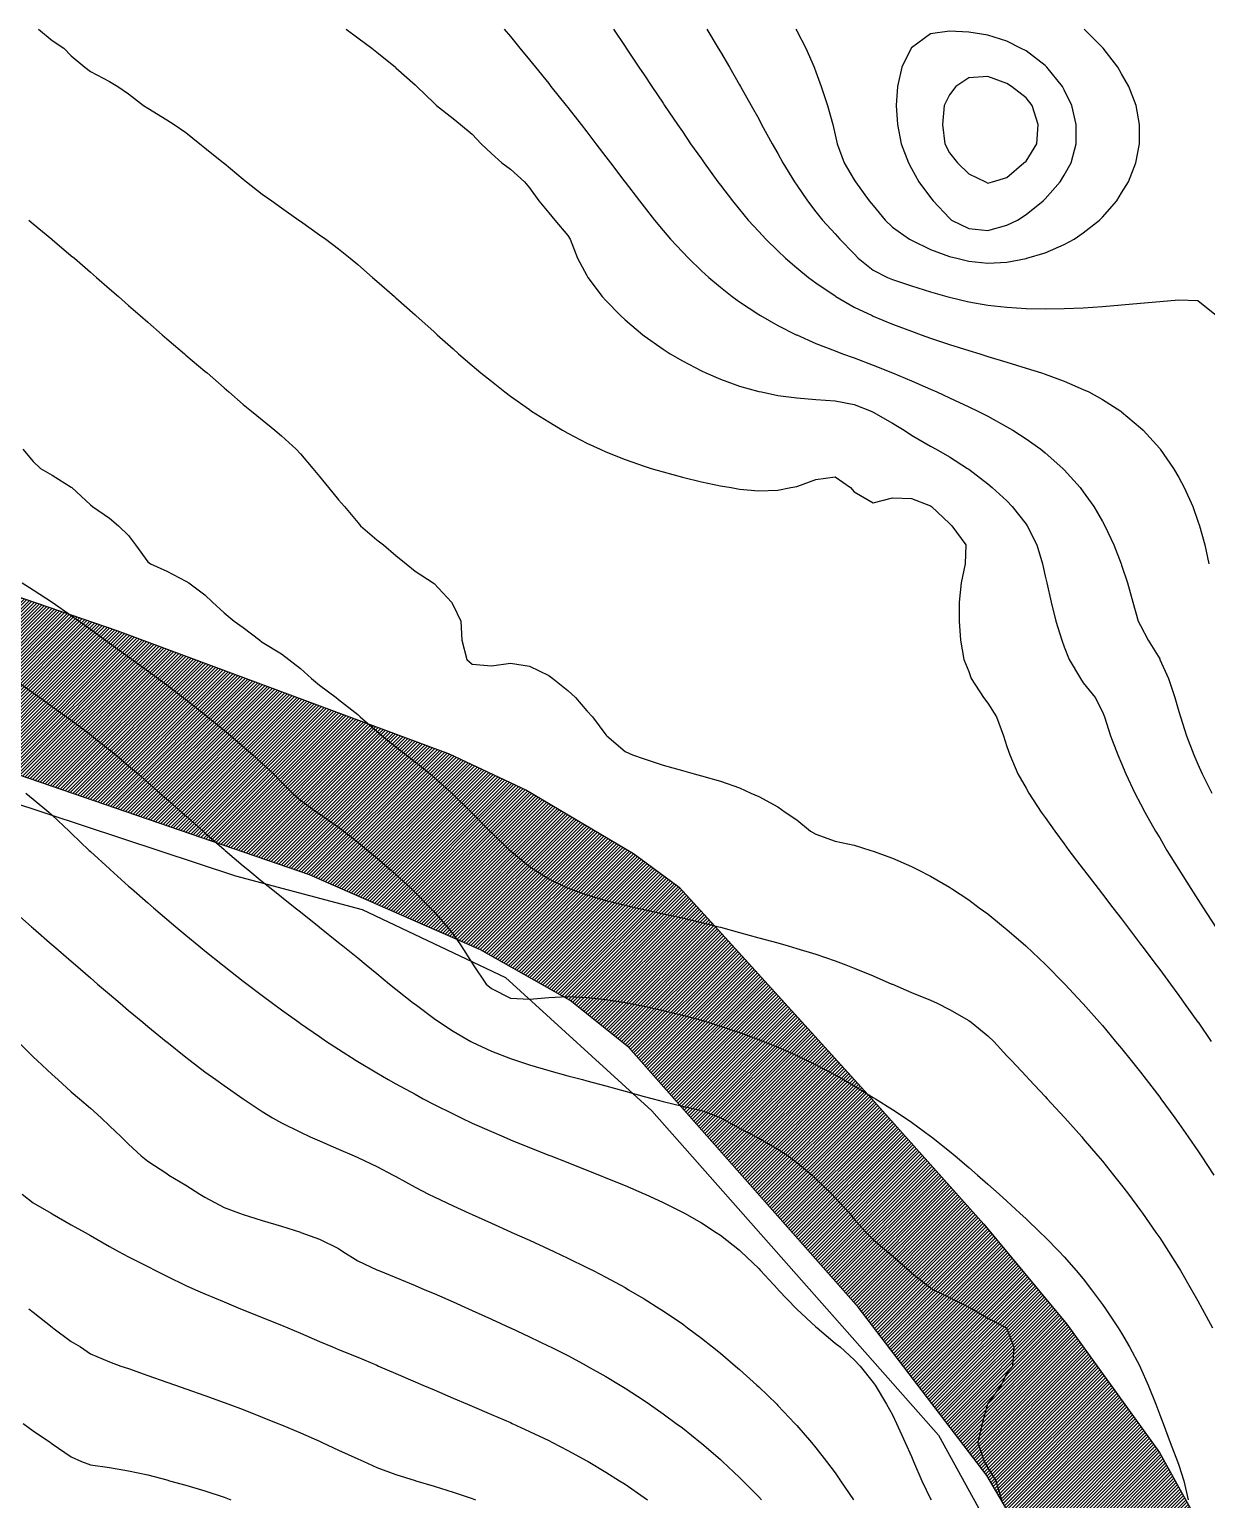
# Model space of a CAD drawing. Extents: x 771911 to 772814, y 1416488 to 1417835.
# Drawn here: x 772406.2 to 772467.9, y 1417389.2 to 1417466.2 of the extents above; entities that cross this region are included whole.
import ezdxf

# ---------------------------------------------------------------- set-up
doc = ezdxf.new("R2010")
doc.units = 0
doc.header["$MEASUREMENT"] = 0
doc.layers.get('0').update_dxf_attribs({"color": 1, "linetype": 'CONTINUOUS'})
for name, color, linetype in [('740', 1, 'CONTINUOUS'), ('740.5', 1, 'CONTINUOUS'), ('741', 1, 'CONTINUOUS'), ('741.5', 1, 'CONTINUOUS'), ('742', 1, 'CONTINUOUS'), ('742.5', 1, 'CONTINUOUS'), ('743', 1, 'CONTINUOUS'), ('743.5', 1, 'CONTINUOUS'), ('744', 1, 'CONTINUOUS'), ('744.5', 1, 'CONTINUOUS'), ('745', 1, 'CONTINUOUS'), ('745.5', 1, 'CONTINUOUS'), ('746', 1, 'CONTINUOUS'), ('746.5', 1, 'CONTINUOUS'), ('747', 1, 'CONTINUOUS'), ('747.5', 1, 'CONTINUOUS'), ('748', 1, 'CONTINUOUS'), ('748.5', 1, 'CONTINUOUS'), ('SyNo_Boundary', 1, 'CONTINUOUS'), ('Tittahalli Kaggalipura Road', 1, 'CONTINUOUS')]:
    doc.layers.add(name, color=color, linetype=linetype)

msp = doc.modelspace()

# ---------------------------------------------------------------- hatches: boundary and pattern name
at = {"linetype": 'Continuous', "true_color": 0x636466}
h = msp.add_hatch(dxfattribs=at)
h.set_pattern_fill('ANSI31', color=251)
h.set_pattern_definition([(45, (0, 0), (-0.088388347648, 0.088388347648), [])])
h.paths.add_polyline_path([(772522.605, 1417283.282), (772520.273, 1417268.563), (772513.114, 1417279.501), (772507.162, 1417290.36), (772496.182, 1417312.844), (772486.465, 1417332.406), (772479.386, 1417347.593), (772470.313, 1417366.576), (772466.387, 1417373.719), (772461.818, 1417381.248), (772456.375, 1417390.468), (772449.656, 1417399.267), (772437.614, 1417412.909), (772434.568, 1417415.352), (772429.862, 1417418.006), (772420.904, 1417421.927), (772398.343, 1417429.679), (772374.455, 1417437.098), (772359.806, 1417442.382), (772345.168, 1417448.5), (772332.329, 1417452.613), (772319.893, 1417455.244), (772313.715, 1417455.758), (772303.998, 1417456.338), (772287.74, 1417456.824), (772255.285, 1417458.783), (772218.122, 1417462.161), (772178.418, 1417465.604), (772169.505, 1417466.022), (772152.388, 1417466.955), (772128.675, 1417467.728), (772108.276, 1417467.309), (772091.77, 1417468.596), (772080.058, 1417470.849), (772055.508, 1417476.286), (772058.208, 1417485.719), (772077.753, 1417481.798), (772085.475, 1417480.049), (772095.609, 1417478.541), (772104.838, 1417477.515), (772109.064, 1417477.107), (772119.071, 1417476.495), (772138.247, 1417476.882), (772157.054, 1417476.624), (772180.381, 1417475.948), (772196.42, 1417474.05), (772223.19, 1417472.055), (772238.634, 1417470.221), (772253.531, 1417468.741), (772279.014, 1417467.358), (772297.901, 1417466.392), (772312.541, 1417465.331), (772322.966, 1417464.397), (772327.535, 1417463.818), (772331.621, 1417462.917), (772335.289, 1417461.856), (772341.466, 1417459.507), (772371.808, 1417447.795), (772390.502, 1417441.682), (772410.82, 1417434.724), (772428.227, 1417428.257), (772432.281, 1417426.358), (772437.88, 1417423.044), (772440.261, 1417421.274), (772442.32, 1417419.022), (772450.493, 1417410.045), (772456.22, 1417403.642), (772460.563, 1417398.398), (772465.422, 1417391.673), (772482.284, 1417361.211), (772490.969, 1417343.088), (772497.404, 1417329.704), (772515.608, 1417294.462), (772521.318, 1417285.453)])

# ---------------------------------------------------------------- linework, layer by layer
at = {"layer": '740', "color": 0, "linetype": 'Continuous'}
msp.add_polyline3d([(772456.674, 1417458.206, 740), (772457.434, 1417458.439, 740), (772458.321, 1417459.206, 740), (772458.434, 1417459.29, 740), (772459.005, 1417460.206, 740), (772459.065, 1417461.206, 740), (772458.748, 1417462.206, 740), (772458.434, 1417462.61, 740), (772457.673, 1417463.206, 740), (772457.434, 1417463.36, 740), (772456.434, 1417463.717, 740), (772455.434, 1417463.659, 740), (772454.752, 1417463.206, 740), (772454.434, 1417462.77, 740), (772454.154, 1417462.206, 740), (772454.056, 1417461.206, 740), (772454.189, 1417460.206, 740), (772454.434, 1417459.727, 740), (772454.847, 1417459.206, 740), (772455.434, 1417458.625, 740), (772456.318, 1417458.206, 740), (772456.434, 1417458.132, 740), (772456.674, 1417458.206, 740)], dxfattribs=at)
at = {"layer": '740.5', "color": 0, "linetype": 'Continuous'}
msp.add_polyline3d([(772457.982, 1417456.206, 740.5), (772458.434, 1417456.498, 740.5), (772459.329, 1417457.206, 740.5), (772459.434, 1417457.315, 740.5), (772460.221, 1417458.206, 740.5), (772460.434, 1417458.562, 740.5), (772460.791, 1417459.206, 740.5), (772461.055, 1417460.206, 740.5), (772461.061, 1417461.206, 740.5), (772460.836, 1417462.206, 740.5), (772460.434, 1417463.024, 740.5), (772460.342, 1417463.206, 740.5), (772459.53, 1417464.206, 740.5), (772459.434, 1417464.3, 740.5), (772458.434, 1417465.062, 740.5), (772458.147, 1417465.206, 740.5), (772457.434, 1417465.576, 740.5), (772456.434, 1417465.892, 740.5), (772455.434, 1417466.051, 740.5), (772454.434, 1417466.097, 740.5), (772453.434, 1417465.962, 740.5), (772452.434, 1417465.228, 740.5), (772452.42, 1417465.206, 740.5), (772451.936, 1417464.206, 740.5), (772451.706, 1417463.206, 740.5), (772451.634, 1417462.206, 740.5), (772451.694, 1417461.206, 740.5), (772451.891, 1417460.206, 740.5), (772452.271, 1417459.206, 740.5), (772452.434, 1417458.912, 740.5), (772452.826, 1417458.206, 740.5), (772453.434, 1417457.385, 740.5), (772453.562, 1417457.206, 740.5), (772454.434, 1417456.299, 740.5), (772454.538, 1417456.206, 740.5), (772455.434, 1417455.769, 740.5), (772456.434, 1417455.669, 740.5), (772457.434, 1417455.937, 740.5), (772457.982, 1417456.206, 740.5)], dxfattribs=at)
at = {"layer": '741', "color": 0, "linetype": 'Continuous'}
for points in [[(772446.381, 1417466.206, 741), (772446.434, 1417466.106, 741), (772446.898, 1417465.206, 741), (772447.338, 1417464.206, 741), (772447.434, 1417463.962, 741), (772447.711, 1417463.206, 741), (772448.029, 1417462.206, 741), (772448.307, 1417461.206, 741), (772448.434, 1417460.677, 741), (772448.543, 1417460.206, 741), (772448.912, 1417459.206, 741), (772449.434, 1417458.314, 741), (772449.501, 1417458.206, 741), (772450.216, 1417457.206, 741), (772450.434, 1417456.965, 741), (772451.065, 1417456.206, 741), (772451.434, 1417455.842, 741), (772452.325, 1417455.206, 741), (772452.434, 1417455.146, 741), (772453.434, 1417454.671, 741), (772454.434, 1417454.297, 741), (772454.814, 1417454.206, 741), (772455.434, 1417454.054, 741), (772456.434, 1417453.958, 741), (772457.434, 1417454.01, 741), (772458.434, 1417454.194, 741), (772458.481, 1417454.206, 741)], [(772458.481, 1417454.206, 741), (772459.434, 1417454.492, 741), (772460.434, 1417454.929, 741), (772460.948, 1417455.206, 741), (772461.434, 1417455.531, 741), (772462.286, 1417456.206, 741), (772462.434, 1417456.362, 741), (772463.182, 1417457.206, 741), (772463.434, 1417457.626, 741), (772463.793, 1417458.206, 741), (772464.184, 1417459.206, 741), (772464.369, 1417460.206, 741), (772464.372, 1417461.206, 741), (772464.196, 1417462.206, 741), (772463.821, 1417463.206, 741), (772463.434, 1417463.86, 741), (772463.244, 1417464.206, 741), (772462.469, 1417465.206, 741), (772462.434, 1417465.244, 741), (772461.485, 1417466.206, 741)]]:
    msp.add_polyline3d(points, dxfattribs=at)
at = {"layer": '741.5', "color": 0, "linetype": 'Continuous'}
msp.add_polyline3d([(772441.715, 1417466.206, 741.5), (772442.314, 1417465.206, 741.5), (772442.434, 1417465.007, 741.5), (772442.902, 1417464.206, 741.5), (772443.434, 1417463.288, 741.5), (772443.479, 1417463.206, 741.5), (772444.037, 1417462.206, 741.5), (772444.434, 1417461.5, 741.5), (772444.588, 1417461.206, 741.5), (772445.134, 1417460.206, 741.5), (772445.434, 1417459.695, 741.5), (772445.696, 1417459.206, 741.5), (772446.307, 1417458.206, 741.5), (772446.434, 1417458.026, 741.5), (772446.982, 1417457.206, 741.5), (772447.434, 1417456.639, 741.5), (772447.773, 1417456.206, 741.5), (772448.434, 1417455.482, 741.5), (772448.684, 1417455.206, 741.5), (772449.434, 1417454.44, 741.5), (772449.651, 1417454.206, 741.5), (772450.434, 1417453.576, 741.5), (772451.181, 1417453.206, 741.5), (772451.434, 1417453.098, 741.5), (772452.434, 1417452.769, 741.5), (772453.434, 1417452.446, 741.5), (772454.29, 1417452.206, 741.5), (772454.434, 1417452.165, 741.5), (772455.434, 1417451.929, 741.5), (772456.434, 1417451.756, 741.5), (772457.434, 1417451.641, 741.5), (772458.434, 1417451.578, 741.5), (772459.434, 1417451.559, 741.5), (772460.434, 1417451.575, 741.5), (772461.434, 1417451.62, 741.5), (772462.434, 1417451.688, 741.5), (772463.434, 1417451.771, 741.5), (772464.434, 1417451.861, 741.5), (772465.434, 1417451.951, 741.5), (772466.434, 1417452.024, 741.5), (772467.434, 1417452.001, 741.5), (772468.403, 1417451.206, 741.5)], dxfattribs=at)
at = {"layer": '742', "color": 0, "linetype": 'Continuous'}
msp.add_polyline3d([(772436.825, 1417466.206, 742), (772437.434, 1417465.298, 742), (772437.493, 1417465.206, 742), (772438.161, 1417464.206, 742), (772438.434, 1417463.806, 742), (772438.832, 1417463.206, 742), (772439.434, 1417462.319, 742), (772439.508, 1417462.206, 742), (772440.183, 1417461.206, 742), (772440.434, 1417460.847, 742), (772440.867, 1417460.206, 742), (772441.434, 1417459.405, 742), (772441.57, 1417459.206, 742), (772442.296, 1417458.206, 742), (772442.434, 1417458.03, 742), (772443.061, 1417457.206, 742), (772443.434, 1417456.76, 742), (772443.889, 1417456.206, 742), (772444.434, 1417455.614, 742), (772444.806, 1417455.206, 742), (772445.434, 1417454.598, 742), (772445.841, 1417454.206, 742), (772446.434, 1417453.704, 742), (772447.035, 1417453.206, 742), (772447.434, 1417452.918, 742), (772448.434, 1417452.233, 742), (772448.474, 1417452.206, 742), (772449.434, 1417451.655, 742), (772450.368, 1417451.206, 742), (772450.434, 1417451.176, 742), (772451.434, 1417450.758, 742), (772452.434, 1417450.383, 742), (772452.944, 1417450.206, 742), (772453.434, 1417450.03, 742), (772454.434, 1417449.692, 742), (772455.434, 1417449.377, 742), (772456.015, 1417449.206, 742), (772456.434, 1417449.072, 742), (772457.434, 1417448.767, 742), (772458.434, 1417448.461, 742), (772459.238, 1417448.206, 742), (772459.434, 1417448.136, 742), (772460.434, 1417447.767, 742), (772461.434, 1417447.342, 742), (772461.724, 1417447.206, 742), (772462.434, 1417446.821, 742), (772463.392, 1417446.206, 742), (772463.434, 1417446.175, 742), (772464.434, 1417445.337, 742), (772464.571, 1417445.206, 742), (772465.434, 1417444.239, 742), (772465.46, 1417444.206, 742), (772466.16, 1417443.206, 742), (772466.434, 1417442.731, 742), (772466.719, 1417442.206, 742), (772467.164, 1417441.206, 742), (772467.434, 1417440.448, 742), (772467.515, 1417440.206, 742), (772467.789, 1417439.206, 742), (772468.002, 1417438.206, 742)], dxfattribs=at)
at = {"layer": '742.5', "color": 0, "linetype": 'Continuous'}
msp.add_polyline3d([(772431.098, 1417466.206, 742.5), (772431.434, 1417465.819, 742.5), (772431.928, 1417465.206, 742.5), (772432.434, 1417464.598, 742.5), (772432.742, 1417464.206, 742.5), (772433.434, 1417463.352, 742.5), (772433.547, 1417463.206, 742.5), (772434.342, 1417462.206, 742.5), (772434.434, 1417462.093, 742.5), (772435.127, 1417461.206, 742.5), (772435.434, 1417460.819, 742.5), (772435.904, 1417460.206, 742.5), (772436.434, 1417459.518, 742.5), (772436.668, 1417459.206, 742.5), (772437.428, 1417458.206, 742.5), (772437.434, 1417458.199, 742.5), (772438.19, 1417457.206, 742.5), (772438.434, 1417456.892, 742.5), (772438.977, 1417456.206, 742.5), (772439.434, 1417455.658, 742.5), (772439.821, 1417455.206, 742.5), (772440.434, 1417454.541, 742.5), (772440.754, 1417454.206, 742.5), (772441.434, 1417453.555, 742.5), (772441.813, 1417453.206, 742.5), (772442.434, 1417452.688, 742.5), (772443.046, 1417452.206, 742.5), (772443.434, 1417451.93, 742.5), (772444.434, 1417451.267, 742.5), (772444.53, 1417451.206, 742.5), (772445.434, 1417450.693, 742.5), (772446.398, 1417450.206, 742.5), (772446.434, 1417450.19, 742.5), (772447.434, 1417449.753, 742.5), (772448.434, 1417449.357, 742.5), (772448.82, 1417449.206, 742.5), (772449.434, 1417448.986, 742.5), (772450.434, 1417448.61, 742.5), (772451.434, 1417448.212, 742.5), (772451.446, 1417448.206, 742.5), (772452.434, 1417447.788, 742.5), (772453.434, 1417447.35, 742.5), (772453.766, 1417447.206, 742.5), (772454.434, 1417446.897, 742.5), (772455.434, 1417446.43, 742.5), (772455.903, 1417446.206, 742.5), (772456.434, 1417445.932, 742.5), (772457.434, 1417445.384, 742.5), (772457.742, 1417445.206, 742.5), (772458.434, 1417444.758, 742.5), (772459.211, 1417444.206, 742.5), (772459.434, 1417444.025, 742.5), (772460.36, 1417443.206, 742.5), (772460.434, 1417443.129, 742.5), (772461.263, 1417442.206, 742.5), (772461.434, 1417441.975, 742.5), (772461.981, 1417441.206, 742.5), (772462.434, 1417440.418, 742.5), (772462.553, 1417440.206, 742.5), (772463.025, 1417439.206, 742.5), (772463.41, 1417438.206, 742.5), (772463.434, 1417438.133, 742.5), (772463.74, 1417437.206, 742.5), (772464.022, 1417436.206, 742.5), (772464.301, 1417435.206, 742.5), (772464.434, 1417434.976, 742.5), (772464.828, 1417434.206, 742.5), (772465.434, 1417433.229, 742.5), (772465.444, 1417433.206, 742.5), (772465.896, 1417432.206, 742.5), (772466.228, 1417431.206, 742.5), (772466.434, 1417430.485, 742.5), (772466.517, 1417430.206, 742.5), (772466.835, 1417429.206, 742.5), (772467.214, 1417428.206, 742.5), (772467.434, 1417427.715, 742.5), (772467.657, 1417427.206, 742.5), (772468.159, 1417426.206, 742.5)], dxfattribs=at)
at = {"layer": '743', "color": 0, "linetype": 'Continuous'}
msp.add_polyline3d([(772422.827, 1417466.206, 743), (772423.434, 1417465.747, 743), (772424.168, 1417465.206, 743), (772424.434, 1417464.999, 743), (772425.412, 1417464.206, 743), (772425.434, 1417464.185, 743), (772426.434, 1417463.293, 743), (772426.534, 1417463.206, 743), (772427.434, 1417462.32, 743), (772427.562, 1417462.206, 743), (772428.434, 1417461.52, 743), (772428.812, 1417461.206, 743), (772429.434, 1417460.706, 743), (772429.898, 1417460.206, 743), (772430.434, 1417459.691, 743), (772430.979, 1417459.206, 743), (772431.434, 1417458.865, 743), (772432.173, 1417458.206, 743), (772432.434, 1417457.896, 743), (772432.914, 1417457.206, 743), (772433.434, 1417456.585, 743), (772433.759, 1417456.206, 743), (772434.434, 1417455.391, 743), (772434.553, 1417455.206, 743), (772434.945, 1417454.206, 743), (772435.434, 1417453.302, 743), (772435.492, 1417453.206, 743), (772436.242, 1417452.206, 743), (772436.434, 1417451.993, 743), (772437.195, 1417451.206, 743), (772437.434, 1417450.989, 743), (772438.363, 1417450.206, 743), (772438.434, 1417450.153, 743), (772439.434, 1417449.441, 743), (772439.8, 1417449.206, 743), (772440.434, 1417448.831, 743), (772441.434, 1417448.313, 743), (772441.665, 1417448.206, 743), (772442.434, 1417447.875, 743), (772443.434, 1417447.518, 743), (772444.434, 1417447.238, 743), (772444.576, 1417447.206, 743), (772445.434, 1417447.027, 743), (772446.434, 1417446.891, 743), (772447.434, 1417446.813, 743), (772448.434, 1417446.735, 743), (772449.434, 1417446.548, 743), (772450.315, 1417446.206, 743), (772450.434, 1417446.156, 743), (772451.434, 1417445.569, 743), (772452.044, 1417445.206, 743), (772452.434, 1417444.943, 743), (772453.434, 1417444.372, 743), (772453.728, 1417444.206, 743), (772454.434, 1417443.807, 743), (772455.369, 1417443.206, 743), (772455.434, 1417443.162, 743), (772456.434, 1417442.401, 743), (772456.668, 1417442.206, 743), (772457.434, 1417441.5, 743), (772457.714, 1417441.206, 743), (772458.434, 1417440.281, 743), (772458.487, 1417440.206, 743), (772458.995, 1417439.206, 743), (772459.29, 1417438.206, 743), (772459.434, 1417437.557, 743), (772459.523, 1417437.206, 743), (772459.749, 1417436.206, 743), (772459.997, 1417435.206, 743), (772460.303, 1417434.206, 743), (772460.434, 1417433.866, 743), (772460.699, 1417433.206, 743), (772461.283, 1417432.206, 743), (772461.434, 1417431.981, 743), (772462.048, 1417431.206, 743), (772462.434, 1417430.457, 743), (772462.539, 1417430.206, 743), (772462.864, 1417429.206, 743), (772463.233, 1417428.206, 743), (772463.434, 1417427.75, 743), (772463.653, 1417427.206, 743), (772464.129, 1417426.206, 743), (772464.434, 1417425.64, 743), (772464.656, 1417425.206, 743), (772465.222, 1417424.206, 743), (772465.434, 1417423.858, 743), (772465.815, 1417423.206, 743), (772466.434, 1417422.211, 743), (772466.436, 1417422.206, 743), (772467.06, 1417421.206, 743), (772467.434, 1417420.633, 743), (772467.702, 1417420.206, 743), (772468.354, 1417419.206, 743)], dxfattribs=at)
at = {"layer": '743.5', "color": 0, "linetype": 'Continuous'}
msp.add_polyline3d([(772406.719, 1417466.206, 743.5), (772407.434, 1417465.617, 743.5), (772408.04, 1417465.206, 743.5), (772408.434, 1417464.802, 743.5), (772409.151, 1417464.206, 743.5), (772409.434, 1417463.992, 743.5), (772410.434, 1417463.47, 743.5), (772410.876, 1417463.206, 743.5), (772411.434, 1417462.809, 743.5), (772412.22, 1417462.206, 743.5), (772412.434, 1417462.064, 743.5), (772413.434, 1417461.448, 743.5), (772413.82, 1417461.206, 743.5), (772414.434, 1417460.789, 743.5), (772415.173, 1417460.206, 743.5), (772415.434, 1417459.997, 743.5), (772416.402, 1417459.206, 743.5), (772416.434, 1417459.181, 743.5), (772417.434, 1417458.345, 743.5), (772417.608, 1417458.206, 743.5), (772418.434, 1417457.566, 743.5), (772418.944, 1417457.206, 743.5), (772419.434, 1417456.849, 743.5), (772420.349, 1417456.206, 743.5), (772420.434, 1417456.145, 743.5), (772421.434, 1417455.437, 743.5), (772421.764, 1417455.206, 743.5), (772422.434, 1417454.708, 743.5), (772423.044, 1417454.206, 743.5), (772423.434, 1417453.875, 743.5), (772424.202, 1417453.206, 743.5), (772424.434, 1417453.007, 743.5), (772425.354, 1417452.206, 743.5), (772425.434, 1417452.137, 743.5), (772426.434, 1417451.248, 743.5), (772426.48, 1417451.206, 743.5), (772427.434, 1417450.35, 743.5), (772427.591, 1417450.206, 743.5), (772428.434, 1417449.461, 743.5), (772428.719, 1417449.206, 743.5), (772429.434, 1417448.594, 743.5), (772429.889, 1417448.206, 743.5), (772430.434, 1417447.766, 743.5), (772431.145, 1417447.206, 743.5), (772431.434, 1417446.992, 743.5), (772432.434, 1417446.281, 743.5), (772432.543, 1417446.206, 743.5), (772433.434, 1417445.635, 743.5), (772434.159, 1417445.206, 743.5), (772434.434, 1417445.053, 743.5), (772435.434, 1417444.533, 743.5), (772436.132, 1417444.206, 743.5), (772436.434, 1417444.072, 743.5), (772437.434, 1417443.67, 743.5), (772438.434, 1417443.323, 743.5), (772438.807, 1417443.206, 743.5), (772439.434, 1417443.018, 743.5), (772440.434, 1417442.75, 743.5), (772441.434, 1417442.51, 743.5), (772442.434, 1417442.295, 743.5), (772442.986, 1417442.206, 743.5), (772443.434, 1417442.126, 743.5), (772444.434, 1417442.039, 743.5), (772445.434, 1417442.069, 743.5), (772446.123, 1417442.206, 743.5), (772446.434, 1417442.262, 743.5), (772447.434, 1417442.618, 743.5), (772448.434, 1417442.763, 743.5), (772449.246, 1417442.206, 743.5), (772449.434, 1417441.98, 743.5), (772450.434, 1417441.394, 743.5), (772451.434, 1417441.672, 743.5), (772452.434, 1417441.629, 743.5), (772453.434, 1417441.246, 743.5), (772453.49, 1417441.206, 743.5), (772454.434, 1417440.319, 743.5), (772454.554, 1417440.206, 743.5), (772455.277, 1417439.206, 743.5), (772455.247, 1417438.206, 743.5), (772455.029, 1417437.206, 743.5), (772454.931, 1417436.206, 743.5), (772454.931, 1417435.206, 743.5), (772454.995, 1417434.206, 743.5), (772455.182, 1417433.206, 743.5), (772455.434, 1417432.571, 743.5), (772455.566, 1417432.206, 743.5), (772456.199, 1417431.206, 743.5), (772456.434, 1417430.916, 743.5), (772456.892, 1417430.206, 743.5), (772457.26, 1417429.206, 743.5), (772457.434, 1417428.648, 743.5), (772457.577, 1417428.206, 743.5), (772458.011, 1417427.206, 743.5), (772458.434, 1417426.468, 743.5), (772458.579, 1417426.206, 743.5), (772459.229, 1417425.206, 743.5), (772459.434, 1417424.93, 743.5), (772459.934, 1417424.206, 743.5), (772460.434, 1417423.548, 743.5), (772460.677, 1417423.206, 743.5), (772461.434, 1417422.22, 743.5), (772461.443, 1417422.206, 743.5), (772462.205, 1417421.206, 743.5), (772462.434, 1417420.921, 743.5), (772462.973, 1417420.206, 743.5), (772463.434, 1417419.619, 743.5), (772463.741, 1417419.206, 743.5), (772464.434, 1417418.304, 743.5), (772464.505, 1417418.206, 743.5), (772465.253, 1417417.206, 743.5), (772465.434, 1417416.97, 743.5), (772465.991, 1417416.206, 743.5), (772466.434, 1417415.609, 743.5), (772466.721, 1417415.206, 743.5), (772467.434, 1417414.216, 743.5), (772467.44, 1417414.206, 743.5), (772468.136, 1417413.206, 743.5)], dxfattribs=at)
at = {"layer": '744', "color": 0, "linetype": 'Continuous'}
msp.add_polyline3d([(772406.205, 1417456.206, 744), (772406.434, 1417456.018, 744), (772407.41, 1417455.206, 744), (772407.434, 1417455.186, 744), (772408.434, 1417454.341, 744), (772408.593, 1417454.206, 744), (772409.434, 1417453.482, 744), (772409.756, 1417453.206, 744), (772410.434, 1417452.61, 744), (772410.899, 1417452.206, 744), (772411.434, 1417451.733, 744), (772412.039, 1417451.206, 744), (772412.434, 1417450.858, 744), (772413.188, 1417450.206, 744), (772413.434, 1417449.993, 744), (772414.354, 1417449.206, 744), (772414.434, 1417449.138, 744), (772415.434, 1417448.298, 744), (772415.542, 1417448.206, 744), (772416.434, 1417447.419, 744), (772416.68, 1417447.206, 744), (772417.434, 1417446.556, 744), (772417.865, 1417446.206, 744), (772418.434, 1417445.748, 744), (772419.091, 1417445.206, 744), (772419.434, 1417444.914, 744), (772420.214, 1417444.206, 744), (772420.434, 1417443.972, 744), (772421.082, 1417443.206, 744), (772421.434, 1417442.773, 744), (772421.91, 1417442.206, 744), (772422.434, 1417441.566, 744), (772422.739, 1417441.206, 744), (772423.434, 1417440.365, 744), (772423.579, 1417440.206, 744), (772424.434, 1417439.466, 744), (772424.792, 1417439.206, 744), (772425.434, 1417438.64, 744), (772425.966, 1417438.206, 744), (772426.434, 1417437.828, 744), (772427.388, 1417437.206, 744), (772427.434, 1417437.178, 744), (772428.353, 1417436.206, 744), (772428.434, 1417436.048, 744), (772428.835, 1417435.206, 744), (772428.89, 1417434.206, 744), (772429.146, 1417433.206, 744), (772429.434, 1417432.952, 744), (772430.434, 1417432.872, 744), (772431.434, 1417433.007, 744), (772432.434, 1417432.85, 744), (772433.434, 1417432.362, 744), (772433.654, 1417432.206, 744), (772434.434, 1417431.582, 744), (772434.845, 1417431.206, 744), (772435.434, 1417430.515, 744), (772435.722, 1417430.206, 744), (772436.434, 1417429.249, 744), (772436.479, 1417429.206, 744), (772437.434, 1417428.388, 744), (772437.819, 1417428.206, 744), (772438.434, 1417427.992, 744), (772439.434, 1417427.669, 744), (772440.434, 1417427.383, 744), (772441.051, 1417427.206, 744), (772441.434, 1417427.116, 744), (772442.434, 1417426.833, 744), (772443.434, 1417426.479, 744), (772444.014, 1417426.206, 744), (772444.434, 1417426.033, 744), (772445.434, 1417425.487, 744), (772445.824, 1417425.206, 744), (772446.434, 1417424.806, 744), (772447.154, 1417424.206, 744), (772447.434, 1417424.054, 744), (772448.434, 1417423.695, 744), (772449.434, 1417423.471, 744), (772450.312, 1417423.206, 744), (772450.434, 1417423.172, 744), (772451.434, 1417422.803, 744), (772452.434, 1417422.364, 744), (772452.745, 1417422.206, 744), (772453.434, 1417421.862, 744), (772454.434, 1417421.277, 744), (772454.538, 1417421.206, 744), (772455.434, 1417420.619, 744), (772455.985, 1417420.206, 744), (772456.434, 1417419.88, 744), (772457.262, 1417419.206, 744), (772457.434, 1417419.07, 744), (772458.419, 1417418.206, 744), (772458.434, 1417418.194, 744), (772459.434, 1417417.251, 744), (772459.477, 1417417.206, 744), (772460.434, 1417416.24, 744), (772460.464, 1417416.206, 744), (772461.395, 1417415.206, 744), (772461.434, 1417415.165, 744), (772462.278, 1417414.206, 744), (772462.434, 1417414.029, 744), (772463.124, 1417413.206, 744), (772463.434, 1417412.837, 744), (772463.94, 1417412.206, 744), (772464.434, 1417411.59, 744), (772464.729, 1417411.206, 744), (772465.434, 1417410.286, 744), (772465.492, 1417410.206, 744), (772466.222, 1417409.206, 744), (772466.434, 1417408.914, 744), (772466.926, 1417408.206, 744), (772467.434, 1417407.469, 744), (772467.608, 1417407.206, 744), (772468.261, 1417406.206, 744)], dxfattribs=at)
at = {"layer": '744.5', "color": 0, "linetype": 'Continuous'}
msp.add_polyline3d([(772405.899, 1417444.206, 744.5), (772406.434, 1417443.558, 744.5), (772406.828, 1417443.206, 744.5), (772407.434, 1417442.849, 744.5), (772408.434, 1417442.223, 744.5), (772408.453, 1417442.206, 744.5), (772409.434, 1417441.296, 744.5), (772409.54, 1417441.206, 744.5), (772410.434, 1417440.597, 744.5), (772410.905, 1417440.206, 744.5), (772411.434, 1417439.688, 744.5), (772411.799, 1417439.206, 744.5), (772412.434, 1417438.308, 744.5), (772412.574, 1417438.206, 744.5), (772413.434, 1417437.832, 744.5), (772414.434, 1417437.302, 744.5), (772414.59, 1417437.206, 744.5), (772415.434, 1417436.591, 744.5), (772415.822, 1417436.206, 744.5), (772416.434, 1417435.649, 744.5), (772416.97, 1417435.206, 744.5), (772417.434, 1417434.869, 744.5), (772418.301, 1417434.206, 744.5), (772418.434, 1417434.11, 744.5), (772419.434, 1417433.498, 744.5), (772419.834, 1417433.206, 744.5), (772420.434, 1417432.721, 744.5), (772421.016, 1417432.206, 744.5), (772421.434, 1417431.858, 744.5), (772422.312, 1417431.206, 744.5), (772422.434, 1417431.111, 744.5), (772423.434, 1417430.321, 744.5), (772423.56, 1417430.206, 744.5), (772424.434, 1417429.451, 744.5), (772424.716, 1417429.206, 744.5), (772425.434, 1417428.619, 744.5), (772425.976, 1417428.206, 744.5), (772426.434, 1417427.842, 744.5), (772427.224, 1417427.206, 744.5), (772427.434, 1417427.029, 744.5), (772428.354, 1417426.206, 744.5), (772428.434, 1417426.133, 744.5), (772429.376, 1417425.206, 744.5), (772429.434, 1417425.151, 744.5), (772430.36, 1417424.206, 744.5), (772430.434, 1417424.134, 744.5), (772431.408, 1417423.206, 744.5), (772431.434, 1417423.183, 744.5), (772432.434, 1417422.363, 744.5), (772432.672, 1417422.206, 744.5), (772433.434, 1417421.709, 744.5), (772434.434, 1417421.236, 744.5), (772434.513, 1417421.206, 744.5), (772435.434, 1417420.872, 744.5), (772436.434, 1417420.586, 744.5), (772437.434, 1417420.337, 744.5), (772437.997, 1417420.206, 744.5), (772438.434, 1417420.107, 744.5), (772439.434, 1417419.888, 744.5), (772440.434, 1417419.67, 744.5), (772441.434, 1417419.438, 744.5), (772442.338, 1417419.206, 744.5), (772442.434, 1417419.182, 744.5), (772443.434, 1417418.91, 744.5), (772444.434, 1417418.634, 744.5), (772445.434, 1417418.361, 744.5), (772445.984, 1417418.206, 744.5), (772446.434, 1417418.075, 744.5), (772447.434, 1417417.764, 744.5), (772448.434, 1417417.42, 744.5), (772449.003, 1417417.206, 744.5), (772449.434, 1417417.041, 744.5), (772450.434, 1417416.631, 744.5), (772451.414, 1417416.206, 744.5), (772451.434, 1417416.198, 744.5), (772452.434, 1417415.766, 744.5), (772453.434, 1417415.372, 744.5), (772453.772, 1417415.206, 744.5), (772454.434, 1417414.881, 744.5), (772455.434, 1417414.295, 744.5), (772455.553, 1417414.206, 744.5), (772456.434, 1417413.492, 744.5), (772456.74, 1417413.206, 744.5), (772457.434, 1417412.457, 744.5), (772457.675, 1417412.206, 744.5), (772458.434, 1417411.39, 744.5), (772458.606, 1417411.206, 744.5), (772459.434, 1417410.324, 744.5), (772459.541, 1417410.206, 744.5), (772460.434, 1417409.237, 744.5), (772460.461, 1417409.206, 744.5), (772461.349, 1417408.206, 744.5), (772461.434, 1417408.111, 744.5), (772462.201, 1417407.206, 744.5), (772462.434, 1417406.931, 744.5), (772463.017, 1417406.206, 744.5), (772463.434, 1417405.684, 744.5), (772463.795, 1417405.206, 744.5), (772464.434, 1417404.352, 744.5), (772464.537, 1417404.206, 744.5), (772465.234, 1417403.206, 744.5), (772465.434, 1417402.913, 744.5), (772465.893, 1417402.206, 744.5), (772466.434, 1417401.349, 744.5), (772466.52, 1417401.206, 744.5), (772467.107, 1417400.206, 744.5), (772467.434, 1417399.629, 744.5), (772467.665, 1417399.206, 744.5), (772468.195, 1417398.206, 744.5)], dxfattribs=at)
at = {"layer": '745', "color": 0, "linetype": 'Continuous'}
msp.add_polyline3d([(772405.852, 1417437.206, 745), (772406.434, 1417436.841, 745), (772407.426, 1417436.206, 745), (772407.434, 1417436.202, 745), (772408.434, 1417435.509, 745), (772408.846, 1417435.206, 745), (772409.434, 1417434.782, 745), (772410.218, 1417434.206, 745), (772410.434, 1417434.05, 745), (772411.434, 1417433.332, 745), (772411.613, 1417433.206, 745), (772412.434, 1417432.611, 745), (772412.984, 1417432.206, 745), (772413.434, 1417431.867, 745), (772414.299, 1417431.206, 745), (772414.434, 1417431.102, 745), (772415.434, 1417430.313, 745), (772415.568, 1417430.206, 745), (772416.434, 1417429.499, 745), (772416.786, 1417429.206, 745), (772417.434, 1417428.651, 745), (772417.943, 1417428.206, 745), (772418.434, 1417427.758, 745), (772419.023, 1417427.206, 745), (772419.434, 1417426.78, 745), (772420.021, 1417426.206, 745), (772420.434, 1417425.828, 745), (772421.299, 1417425.206, 745), (772421.434, 1417425.124, 745), (772422.434, 1417424.417, 745), (772422.707, 1417424.206, 745), (772423.434, 1417423.643, 745), (772423.966, 1417423.206, 745), (772424.434, 1417422.818, 745), (772425.136, 1417422.206, 745), (772425.434, 1417421.943, 745), (772426.225, 1417421.206, 745), (772426.434, 1417421.008, 745), (772427.226, 1417420.206, 745), (772427.434, 1417419.99, 745), (772428.115, 1417419.206, 745), (772428.434, 1417418.819, 745), (772428.856, 1417418.206, 745), (772429.434, 1417417.306, 745), (772429.478, 1417417.206, 745), (772430.152, 1417416.206, 745), (772430.434, 1417415.97, 745), (772431.434, 1417415.468, 745), (772432.434, 1417415.412, 745), (772433.434, 1417415.505, 745), (772434.434, 1417415.548, 745), (772435.434, 1417415.507, 745), (772436.434, 1417415.398, 745), (772437.434, 1417415.242, 745), (772437.618, 1417415.206, 745), (772438.434, 1417415.051, 745), (772439.434, 1417414.831, 745), (772440.434, 1417414.583, 745), (772441.434, 1417414.309, 745), (772441.774, 1417414.206, 745), (772442.434, 1417414.008, 745), (772443.434, 1417413.676, 745), (772444.434, 1417413.308, 745), (772444.691, 1417413.206, 745), (772445.434, 1417412.905, 745), (772446.434, 1417412.462, 745), (772446.969, 1417412.206, 745), (772447.434, 1417411.977, 745), (772448.434, 1417411.449, 745), (772448.868, 1417411.206, 745), (772449.434, 1417410.878, 745), (772450.434, 1417410.273, 745), (772450.543, 1417410.206, 745), (772451.434, 1417409.637, 745), (772452.096, 1417409.206, 745), (772452.434, 1417408.972, 745), (772453.434, 1417408.247, 745), (772453.486, 1417408.206, 745), (772454.434, 1417407.454, 745), (772454.727, 1417407.206, 745), (772455.434, 1417406.611, 745), (772455.894, 1417406.206, 745), (772456.434, 1417405.738, 745), (772457.021, 1417405.206, 745), (772457.434, 1417404.842, 745), (772458.117, 1417404.206, 745), (772458.434, 1417403.921, 745), (772459.172, 1417403.206, 745), (772459.434, 1417402.96, 745), (772460.162, 1417402.206, 745), (772460.434, 1417401.926, 745), (772461.063, 1417401.206, 745), (772461.434, 1417400.766, 745), (772461.868, 1417400.206, 745), (772462.434, 1417399.432, 745), (772462.59, 1417399.206, 745), (772463.252, 1417398.206, 745), (772463.434, 1417397.921, 745), (772463.86, 1417397.206, 745), (772464.389, 1417396.206, 745), (772464.434, 1417396.105, 745), (772464.838, 1417395.206, 745), (772465.228, 1417394.206, 745), (772465.434, 1417393.657, 745), (772465.608, 1417393.206, 745), (772465.985, 1417392.206, 745), (772466.369, 1417391.206, 745), (772466.434, 1417391.015, 745), (772466.701, 1417390.206, 745), (772466.918, 1417389.206, 745)], dxfattribs=at)
at = {"layer": '745.5', "color": 0, "linetype": 'Continuous'}
msp.add_polyline3d([(772405.434, 1417432.164, 745.5), (772406.434, 1417431.461, 745.5), (772406.791, 1417431.206, 745.5), (772407.434, 1417430.747, 745.5), (772408.177, 1417430.206, 745.5), (772408.434, 1417430.02, 745.5), (772409.434, 1417429.267, 745.5), (772409.512, 1417429.206, 745.5), (772410.434, 1417428.476, 745.5), (772410.763, 1417428.206, 745.5), (772411.434, 1417427.636, 745.5), (772411.936, 1417427.206, 745.5), (772412.434, 1417426.767, 745.5), (772413.075, 1417426.206, 745.5), (772413.434, 1417425.887, 745.5), (772414.208, 1417425.206, 745.5), (772414.434, 1417425.008, 745.5), (772415.345, 1417424.206, 745.5), (772415.434, 1417424.129, 745.5), (772416.434, 1417423.256, 745.5), (772416.491, 1417423.206, 745.5), (772417.434, 1417422.404, 745.5), (772417.671, 1417422.206, 745.5), (772418.434, 1417421.58, 745.5), (772418.899, 1417421.206, 745.5), (772419.434, 1417420.778, 745.5), (772420.153, 1417420.206, 745.5), (772420.434, 1417419.983, 745.5), (772421.407, 1417419.206, 745.5), (772421.434, 1417419.186, 745.5), (772422.434, 1417418.383, 745.5), (772422.648, 1417418.206, 745.5), (772423.434, 1417417.573, 745.5), (772423.875, 1417417.206, 745.5), (772424.434, 1417416.759, 745.5), (772425.102, 1417416.206, 745.5), (772425.434, 1417415.947, 745.5), (772426.359, 1417415.206, 745.5), (772426.434, 1417415.151, 745.5), (772427.434, 1417414.407, 745.5), (772427.712, 1417414.206, 745.5), (772428.434, 1417413.735, 745.5), (772429.359, 1417413.206, 745.5), (772429.434, 1417413.166, 745.5), (772430.434, 1417412.688, 745.5), (772431.434, 1417412.305, 745.5), (772431.749, 1417412.206, 745.5), (772432.434, 1417411.975, 745.5), (772433.434, 1417411.682, 745.5), (772434.434, 1417411.409, 745.5), (772435.199, 1417411.206, 745.5), (772435.434, 1417411.141, 745.5), (772436.434, 1417410.87, 745.5), (772437.434, 1417410.598, 745.5), (772438.434, 1417410.328, 745.5), (772438.898, 1417410.206, 745.5), (772439.434, 1417410.064, 745.5), (772440.434, 1417409.822, 745.5), (772441.434, 1417409.593, 745.5), (772442.434, 1417409.214, 745.5), (772442.449, 1417409.206, 745.5), (772443.434, 1417408.664, 745.5), (772444.303, 1417408.206, 745.5), (772444.434, 1417408.14, 745.5), (772445.434, 1417407.571, 745.5), (772445.974, 1417407.206, 745.5), (772446.434, 1417406.862, 745.5), (772447.225, 1417406.206, 745.5), (772447.434, 1417406.003, 745.5), (772448.261, 1417405.206, 745.5), (772448.434, 1417405.015, 745.5), (772449.184, 1417404.206, 745.5), (772449.434, 1417403.891, 745.5), (772450.063, 1417403.206, 745.5), (772450.434, 1417402.833, 745.5), (772451.165, 1417402.206, 745.5), (772451.434, 1417401.974, 745.5), (772452.311, 1417401.206, 745.5), (772452.434, 1417401.083, 745.5), (772453.434, 1417400.297, 745.5), (772453.586, 1417400.206, 745.5), (772454.434, 1417399.791, 745.5), (772455.434, 1417399.298, 745.5), (772455.62, 1417399.206, 745.5), (772456.434, 1417398.706, 745.5), (772457.415, 1417398.206, 745.5), (772457.434, 1417398.153, 745.5), (772457.795, 1417397.206, 745.5), (772457.723, 1417396.206, 745.5), (772457.434, 1417395.86, 745.5), (772457.134, 1417395.206, 745.5), (772456.434, 1417394.238, 745.5), (772456.421, 1417394.206, 745.5), (772456.129, 1417393.206, 745.5), (772455.91, 1417392.206, 745.5), (772456.233, 1417391.206, 745.5), (772456.434, 1417390.873, 745.5), (772456.846, 1417390.206, 745.5), (772457.142, 1417389.206, 745.5)], dxfattribs=at)
at = {"layer": '746', "color": 0, "linetype": 'Continuous'}
msp.add_polyline3d([(772406.054, 1417426.206, 746), (772406.434, 1417425.893, 746), (772407.257, 1417425.206, 746), (772407.434, 1417425.051, 746), (772408.323, 1417424.206, 746), (772408.434, 1417424.104, 746), (772409.374, 1417423.206, 746), (772409.434, 1417423.152, 746), (772410.434, 1417422.231, 746), (772410.461, 1417422.206, 746), (772411.434, 1417421.338, 746), (772411.582, 1417421.206, 746), (772412.434, 1417420.464, 746), (772412.732, 1417420.206, 746), (772413.434, 1417419.607, 746), (772413.909, 1417419.206, 746), (772414.434, 1417418.769, 746), (772415.117, 1417418.206, 746), (772415.434, 1417417.948, 746), (772416.358, 1417417.206, 746), (772416.434, 1417417.146, 746), (772417.434, 1417416.364, 746), (772417.638, 1417416.206, 746), (772418.434, 1417415.603, 746), (772418.965, 1417415.206, 746), (772419.434, 1417414.864, 746), (772420.348, 1417414.206, 746), (772420.434, 1417414.147, 746), (772421.434, 1417413.456, 746), (772421.802, 1417413.206, 746), (772422.434, 1417412.794, 746), (772423.357, 1417412.206, 746), (772423.434, 1417412.16, 746), (772424.434, 1417411.558, 746), (772425.036, 1417411.206, 746), (772425.434, 1417410.983, 746), (772426.434, 1417410.434, 746), (772426.862, 1417410.206, 746), (772427.434, 1417409.908, 746), (772428.434, 1417409.405, 746), (772428.854, 1417409.206, 746), (772429.434, 1417408.929, 746), (772430.434, 1417408.48, 746), (772431.084, 1417408.206, 746), (772431.434, 1417408.056, 746), (772432.434, 1417407.647, 746), (772433.434, 1417407.252, 746), (772433.553, 1417407.206, 746), (772434.434, 1417406.857, 746), (772435.434, 1417406.464, 746), (772436.09, 1417406.206, 746), (772436.434, 1417406.066, 746), (772437.434, 1417405.654, 746), (772438.434, 1417405.226, 746), (772438.479, 1417405.206, 746), (772439.434, 1417404.766, 746), (772440.434, 1417404.267, 746), (772440.548, 1417404.206, 746), (772441.434, 1417403.707, 746), (772442.214, 1417403.206, 746), (772442.434, 1417403.057, 746), (772443.434, 1417402.27, 746), (772443.502, 1417402.206, 746), (772444.434, 1417401.31, 746), (772444.522, 1417401.206, 746), (772445.434, 1417400.224, 746), (772445.449, 1417400.206, 746), (772446.419, 1417399.206, 746), (772446.434, 1417399.192, 746), (772447.434, 1417398.261, 746), (772447.5, 1417398.206, 746), (772448.434, 1417397.413, 746), (772448.705, 1417397.206, 746), (772449.434, 1417396.525, 746), (772449.748, 1417396.206, 746), (772450.434, 1417395.341, 746), (772450.524, 1417395.206, 746), (772451.132, 1417394.206, 746), (772451.434, 1417393.652, 746), (772451.647, 1417393.206, 746), (772452.1, 1417392.206, 746), (772452.434, 1417391.468, 746), (772452.538, 1417391.206, 746), (772452.982, 1417390.206, 746), (772453.434, 1417389.257, 746), (772453.457, 1417389.206, 746)], dxfattribs=at)
at = {"layer": '746.5', "color": 0, "linetype": 'Continuous'}
msp.add_polyline3d([(772405.434, 1417420, 746.5), (772406.351, 1417419.206, 746.5), (772406.434, 1417419.135, 746.5), (772407.434, 1417418.267, 746.5), (772407.503, 1417418.206, 746.5), (772408.434, 1417417.399, 746.5), (772408.656, 1417417.206, 746.5), (772409.434, 1417416.532, 746.5), (772409.813, 1417416.206, 746.5), (772410.434, 1417415.673, 746.5), (772410.985, 1417415.206, 746.5), (772411.434, 1417414.826, 746.5), (772412.177, 1417414.206, 746.5), (772412.434, 1417413.992, 746.5), (772413.398, 1417413.206, 746.5), (772413.434, 1417413.177, 746.5), (772414.434, 1417412.382, 746.5), (772414.662, 1417412.206, 746.5), (772415.434, 1417411.612, 746.5), (772415.999, 1417411.206, 746.5), (772416.434, 1417410.888, 746.5), (772417.432, 1417410.206, 746.5), (772417.434, 1417410.206, 746.5), (772418.434, 1417409.529, 746.5), (772418.972, 1417409.206, 746.5), (772419.434, 1417408.949, 746.5), (772420.434, 1417408.449, 746.5), (772420.949, 1417408.206, 746.5), (772421.434, 1417407.995, 746.5), (772422.434, 1417407.557, 746.5), (772423.24, 1417407.206, 746.5), (772423.434, 1417407.122, 746.5), (772424.434, 1417406.662, 746.5), (772425.288, 1417406.206, 746.5), (772425.434, 1417406.125, 746.5), (772426.434, 1417405.568, 746.5), (772427.146, 1417405.206, 746.5), (772427.434, 1417405.065, 746.5), (772428.434, 1417404.591, 746.5), (772429.276, 1417404.206, 746.5), (772429.434, 1417404.135, 746.5), (772430.434, 1417403.686, 746.5), (772431.434, 1417403.24, 746.5), (772431.508, 1417403.206, 746.5), (772432.434, 1417402.79, 746.5), (772433.434, 1417402.333, 746.5), (772433.706, 1417402.206, 746.5), (772434.434, 1417401.863, 746.5), (772435.434, 1417401.375, 746.5), (772435.765, 1417401.206, 746.5), (772436.434, 1417400.861, 746.5), (772437.434, 1417400.315, 746.5), (772437.621, 1417400.206, 746.5), (772438.434, 1417399.73, 746.5), (772439.262, 1417399.206, 746.5), (772439.434, 1417399.096, 746.5), (772440.434, 1417398.412, 746.5), (772440.712, 1417398.206, 746.5), (772441.434, 1417397.67, 746.5), (772442.016, 1417397.206, 746.5), (772442.434, 1417396.873, 746.5), (772443.218, 1417396.206, 746.5), (772443.434, 1417396.022, 746.5), (772444.336, 1417395.206, 746.5), (772444.434, 1417395.117, 746.5), (772445.376, 1417394.206, 746.5), (772445.434, 1417394.149, 746.5), (772446.331, 1417393.206, 746.5), (772446.434, 1417393.095, 746.5), (772447.199, 1417392.206, 746.5), (772447.434, 1417391.924, 746.5), (772447.988, 1417391.206, 746.5), (772448.434, 1417390.611, 746.5), (772448.715, 1417390.206, 746.5), (772449.395, 1417389.206, 746.5)], dxfattribs=at)
at = {"layer": '747', "color": 0, "linetype": 'Continuous'}
msp.add_polyline3d([(772405.628, 1417413.206, 747), (772406.434, 1417412.401, 747), (772406.642, 1417412.206, 747), (772407.434, 1417411.466, 747), (772407.721, 1417411.206, 747), (772408.434, 1417410.568, 747), (772408.86, 1417410.206, 747), (772409.434, 1417409.706, 747), (772409.994, 1417409.206, 747), (772410.434, 1417408.79, 747), (772411.053, 1417408.206, 747), (772411.434, 1417407.817, 747), (772412.084, 1417407.206, 747), (772412.434, 1417406.928, 747), (772413.434, 1417406.282, 747), (772413.544, 1417406.206, 747), (772414.434, 1417405.669, 747), (772415.158, 1417405.206, 747), (772415.434, 1417405.052, 747), (772416.434, 1417404.515, 747), (772417.25, 1417404.206, 747), (772417.434, 1417404.134, 747), (772418.434, 1417403.82, 747), (772419.434, 1417403.525, 747), (772420.434, 1417403.215, 747), (772420.457, 1417403.206, 747), (772421.434, 1417402.843, 747), (772422.434, 1417402.361, 747), (772422.661, 1417402.206, 747), (772423.434, 1417401.723, 747), (772424.434, 1417401.245, 747), (772424.535, 1417401.206, 747), (772425.434, 1417400.838, 747), (772426.434, 1417400.428, 747), (772426.956, 1417400.206, 747), (772427.434, 1417400.001, 747), (772428.434, 1417399.562, 747), (772429.23, 1417399.206, 747), (772429.434, 1417399.115, 747), (772430.434, 1417398.661, 747), (772431.425, 1417398.206, 747), (772431.434, 1417398.203, 747), (772432.434, 1417397.738, 747), (772433.434, 1417397.255, 747), (772433.531, 1417397.206, 747), (772434.434, 1417396.752, 747), (772435.434, 1417396.219, 747), (772435.456, 1417396.206, 747), (772436.434, 1417395.654, 747), (772437.176, 1417395.206, 747), (772437.434, 1417395.05, 747), (772438.434, 1417394.405, 747), (772438.721, 1417394.206, 747), (772439.434, 1417393.712, 747), (772440.115, 1417393.206, 747), (772440.434, 1417392.968, 747), (772441.385, 1417392.206, 747), (772441.434, 1417392.167, 747), (772442.434, 1417391.306, 747), (772442.542, 1417391.206, 747), (772443.434, 1417390.376, 747), (772443.604, 1417390.206, 747), (772444.434, 1417389.367, 747), (772444.582, 1417389.206, 747)], dxfattribs=at)
at = {"layer": '747.5', "color": 0, "linetype": 'Continuous'}
msp.add_polyline3d([(772405.86, 1417405.206, 747.5), (772406.434, 1417404.756, 747.5), (772407.377, 1417404.206, 747.5), (772407.434, 1417404.17, 747.5), (772408.434, 1417403.599, 747.5), (772409.154, 1417403.206, 747.5), (772409.434, 1417403.043, 747.5), (772410.434, 1417402.475, 747.5), (772410.914, 1417402.206, 747.5), (772411.434, 1417401.92, 747.5), (772412.434, 1417401.413, 747.5), (772412.85, 1417401.206, 747.5), (772413.434, 1417400.91, 747.5), (772414.434, 1417400.43, 747.5), (772414.934, 1417400.206, 747.5), (772415.434, 1417399.984, 747.5), (772416.434, 1417399.561, 747.5), (772417.302, 1417399.206, 747.5), (772417.434, 1417399.153, 747.5), (772418.434, 1417398.749, 747.5), (772419.434, 1417398.344, 747.5), (772419.765, 1417398.206, 747.5), (772420.434, 1417397.929, 747.5), (772421.434, 1417397.498, 747.5), (772422.119, 1417397.206, 747.5), (772422.434, 1417397.076, 747.5), (772423.434, 1417396.665, 747.5), (772424.434, 1417396.247, 747.5), (772424.527, 1417396.206, 747.5), (772425.434, 1417395.82, 747.5), (772426.434, 1417395.387, 747.5), (772426.847, 1417395.206, 747.5), (772427.434, 1417394.955, 747.5), (772428.434, 1417394.525, 747.5), (772429.18, 1417394.206, 747.5), (772429.434, 1417394.1, 747.5), (772430.434, 1417393.677, 747.5), (772431.434, 1417393.243, 747.5), (772431.514, 1417393.206, 747.5), (772432.434, 1417392.789, 747.5), (772433.434, 1417392.307, 747.5), (772433.629, 1417392.206, 747.5), (772434.434, 1417391.793, 747.5), (772435.434, 1417391.242, 747.5), (772435.494, 1417391.206, 747.5), (772436.434, 1417390.652, 747.5), (772437.135, 1417390.206, 747.5), (772437.434, 1417390.016, 747.5), (772438.434, 1417389.332, 747.5), (772438.604, 1417389.206, 747.5)], dxfattribs=at)
at = {"layer": '748', "color": 0, "linetype": 'Continuous'}
msp.add_polyline3d([(772406.209, 1417399.206, 748), (772406.434, 1417399.034, 748), (772407.434, 1417398.235, 748), (772407.471, 1417398.206, 748), (772408.434, 1417397.488, 748), (772408.911, 1417397.206, 748), (772409.434, 1417396.847, 748), (772410.434, 1417396.423, 748), (772411.036, 1417396.206, 748), (772411.434, 1417396.073, 748), (772412.434, 1417395.719, 748), (772413.434, 1417395.371, 748), (772413.896, 1417395.206, 748), (772414.434, 1417395.022, 748), (772415.434, 1417394.667, 748), (772416.434, 1417394.301, 748), (772416.683, 1417394.206, 748), (772417.434, 1417393.926, 748), (772418.434, 1417393.538, 748), (772419.251, 1417393.206, 748), (772419.434, 1417393.133, 748), (772420.434, 1417392.711, 748), (772421.434, 1417392.27, 748), (772421.575, 1417392.206, 748), (772422.434, 1417391.808, 748), (772423.434, 1417391.344, 748), (772423.753, 1417391.206, 748), (772424.434, 1417390.898, 748), (772425.434, 1417390.529, 748), (772426.434, 1417390.219, 748), (772426.472, 1417390.206, 748), (772427.434, 1417389.923, 748), (772428.434, 1417389.61, 748), (772429.434, 1417389.268, 748), (772429.598, 1417389.206, 748)], dxfattribs=at)
at = {"layer": '748.5', "color": 0, "linetype": 'Continuous'}
msp.add_polyline3d([(772405.921, 1417393.206, 748.5), (772406.434, 1417392.813, 748.5), (772407.348, 1417392.206, 748.5), (772407.434, 1417392.14, 748.5), (772408.434, 1417391.458, 748.5), (772408.974, 1417391.206, 748.5), (772409.434, 1417391.043, 748.5), (772410.434, 1417390.897, 748.5), (772411.434, 1417390.725, 748.5), (772412.434, 1417390.503, 748.5), (772413.434, 1417390.248, 748.5), (772413.58, 1417390.206, 748.5), (772414.434, 1417389.97, 748.5), (772415.434, 1417389.666, 748.5), (772416.434, 1417389.335, 748.5), (772416.79, 1417389.206, 748.5)], dxfattribs=at)
at = {"layer": 'SyNo_Boundary', "color": 51, "linetype": 'Continuous', "true_color": 0xf7f281, "flags": 128}
msp.add_lwpolyline([(772289.93, 1417360.957), (772297.381, 1417454.304), (772319.035, 1417454.191), (772342.775, 1417448.075), (772359.479, 1417440.877), (772417.033, 1417421.88), (772423.669, 1417420.118), (772431.176, 1417416.553), (772438.835, 1417409.577), (772453.85, 1417392.591), (772470.002, 1417363.244), (772487.854, 1417326.502), (772370.374, 1417346.71), (772289.93, 1417360.957)], close=True, dxfattribs=at)
at = {"layer": 'Tittahalli Kaggalipura Road', "color": 18, "linetype": 'Continuous', "true_color": 0x000000, "flags": 128}
for points in [[(772238.634, 1417470.221), (772253.531, 1417468.741), (772279.014, 1417467.358), (772297.901, 1417466.392), (772312.541, 1417465.331), (772322.966, 1417464.397), (772327.535, 1417463.818), (772331.621, 1417462.917), (772335.289, 1417461.856), (772341.466, 1417459.507), (772371.808, 1417447.795), (772390.502, 1417441.682), (772410.82, 1417434.724), (772428.227, 1417428.257), (772432.281, 1417426.358), (772437.88, 1417423.044), (772440.261, 1417421.274), (772442.32, 1417419.022), (772450.493, 1417410.045), (772456.22, 1417403.642), (772460.563, 1417398.398), (772465.422, 1417391.673), (772482.284, 1417361.211)], [(772507.162, 1417290.36), (772496.182, 1417312.844), (772486.465, 1417332.406), (772479.386, 1417347.593), (772470.313, 1417366.576), (772466.387, 1417373.719), (772461.818, 1417381.248), (772456.375, 1417390.468), (772449.656, 1417399.267), (772437.614, 1417412.909), (772434.568, 1417415.352), (772429.862, 1417418.006), (772420.904, 1417421.927), (772398.343, 1417429.679), (772374.455, 1417437.098), (772359.806, 1417442.382), (772345.168, 1417448.5), (772332.329, 1417452.613), (772319.893, 1417455.244), (772313.715, 1417455.758), (772303.998, 1417456.338), (772287.74, 1417456.824), (772255.285, 1417458.783), (772218.122, 1417462.161)]]:
    msp.add_lwpolyline(points, dxfattribs=at)

doc.saveas('drawing.dxf')
